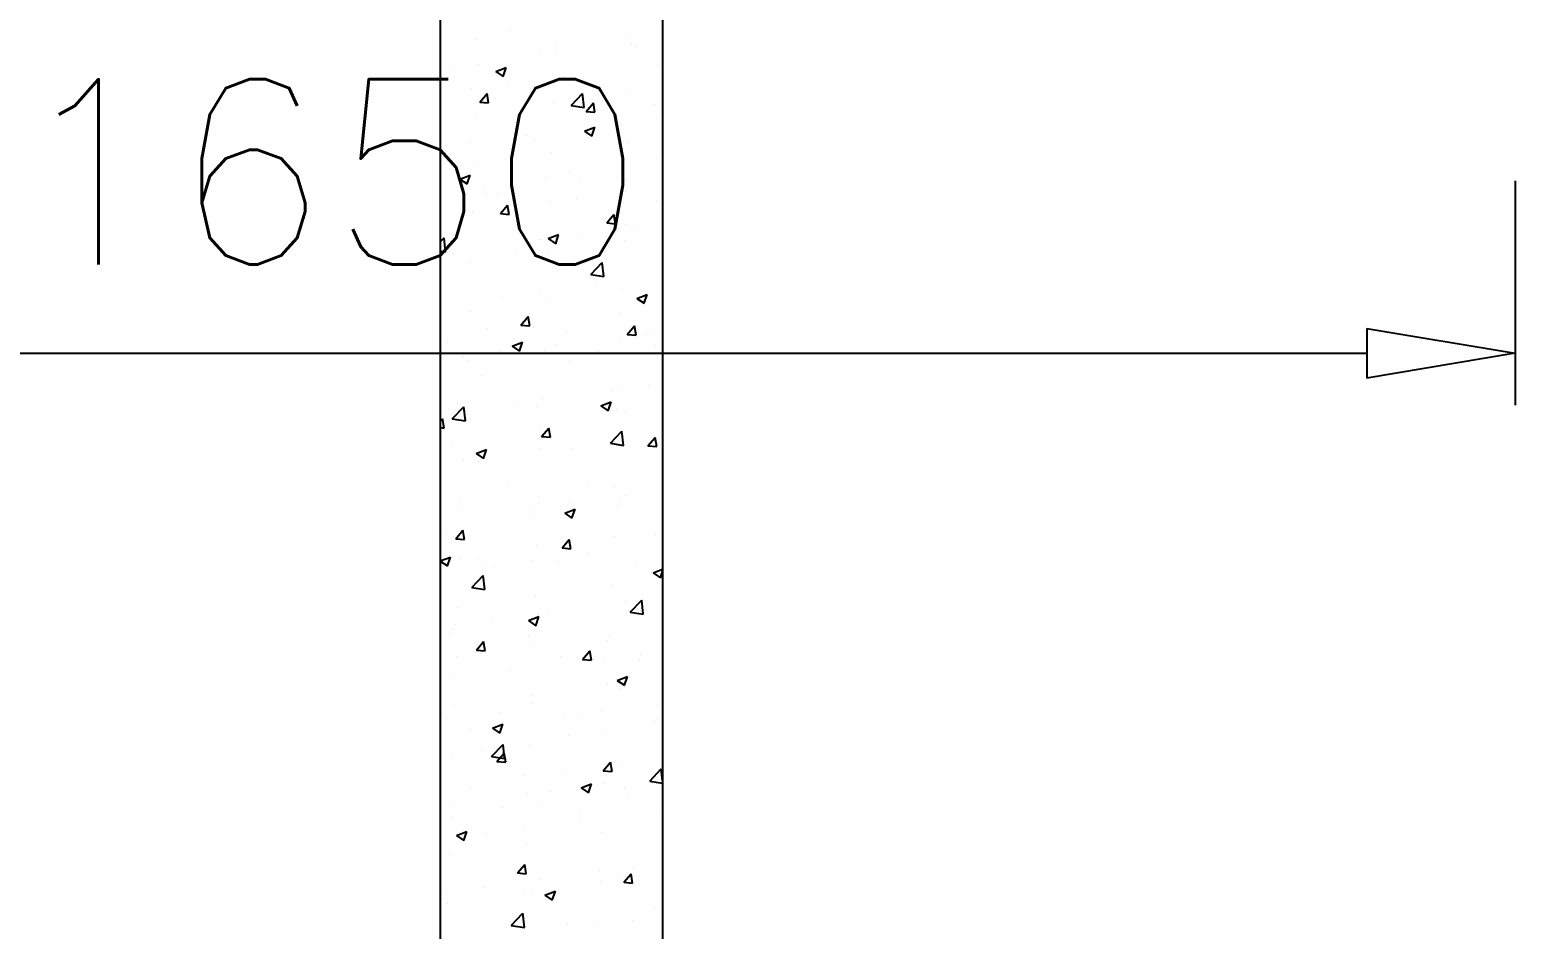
# Model space of a CAD drawing. Header units: millimetres. Extents: x 331487 to 517269, y 198509 to 399936.
# Drawn here: x 442452 to 443454, y 318036 to 318644 of the extents above; entities that cross this region are included whole.
import ezdxf

# ---------------------------------------------------------------- set-up
doc = ezdxf.new("R2010")
doc.units = ezdxf.units.MM
doc.header["$MEASUREMENT"] = 0
doc.layers.add('COLUMN', color=6, linetype='Continuous')
doc.layers.add('FOOTING', color=5, linetype='Continuous')
doc.styles.add('RO', font='romans.shx', dxfattribs={"height": 125})

# ---------------------------------------------------------------- blocks, each defined once
blk = doc.blocks.new('_ClosedBlank')
at = {"color": 0, "linetype": 'ByBlock', "lineweight": -2}
for p, q in [((-1, 0.167), (0, 0)), ((-1, 0.167), (-1, -0.167)), ((0, 0), (-1, -0.167))]:
    blk.add_line(p, q, dxfattribs=at)

msp = doc.modelspace()

# ---------------------------------------------------------------- linework, layer by layer
at = {"layer": 'COLUMN'}
for p, q in [((442729.3, 319248.5), (442729.3, 316888.7)), ((442879.3, 319248.5), (442879.3, 316888.7))]:
    msp.add_line(p, q, dxfattribs=at)
at = {"layer": 'COLUMN', "color": 2, "linetype": 'Continuous'}
for p, q in [((442776.7, 318642.9), (442776.7, 318642.9)), ((442855.1, 318638.5), (442855.1, 318638.5)), ((442754.1, 318637.1), (442754.1, 318637.1)), ((442796.8, 318628.5), (442796.8, 318628.5)), ((442807.5, 318634.8), (442807.5, 318634.8)), ((442858.1, 318634.3), (442858.1, 318634.3)), ((442860.9, 318632.5), (442860.9, 318632.5)), ((442738.4, 318618.5), (442738.4, 318618.5)), ((442754.8, 318619.8), (442754.8, 318619.8)), ((442806.8, 318627.3), (442806.8, 318627.3)), ((442876.4, 318620), (442876.4, 318620)), ((442766.9, 318615.3), (442773.9, 318617.9)), ((442766.9, 318615.3), (442771.8, 318611.9)), ((442771.8, 318611.9), (442773.9, 318617.9)), ((442813.3, 318611.7), (442813.3, 318611.7)), ((442750.3, 318603.5), (442750.3, 318603.5)), ((442756, 318594.6), (442760.9, 318600.4)), ((442762, 318594.1), (442760.9, 318600.4)), ((442775.4, 318606.7), (442775.4, 318606.7)), ((442817.6, 318592.3), (442825.4, 318600.4)), ((442826.5, 318590.9), (442825.4, 318600.4)), ((442856.9, 318601), (442856.9, 318601)), ((442756, 318594.6), (442762, 318594.1)), ((442766.5, 318597.4), (442766.5, 318597.4)), ((442805.6, 318594), (442805.6, 318594)), ((442817.6, 318592.3), (442826.5, 318590.9)), ((442819.9, 318595.2), (442819.9, 318595.2)), ((442827.8, 318588.4), (442832.6, 318594.1)), ((442827.8, 318588.4), (442833.7, 318587.8)), ((442833.7, 318587.8), (442832.6, 318594.1)), ((442873.3, 318592.9), (442873.3, 318592.9)), ((442753.6, 318586.5), (442753.6, 318586.5)), ((442850.1, 318580.6), (442850.1, 318580.6)), ((442850.9, 318578.8), (442850.9, 318578.8)), ((442875.1, 318583.9), (442875.1, 318583.9)), ((442786.9, 318572.3), (442786.9, 318572.3)), ((442792.6, 318568.8), (442792.6, 318568.8)), ((442826.6, 318575), (442833.6, 318577.7)), ((442826.6, 318575), (442831.5, 318571.6)), ((442831.5, 318571.6), (442833.6, 318577.7)), ((442734.3, 318558.8), (442734.3, 318558.8)), ((442749.1, 318567.3), (442749.1, 318567.3)), ((442804.3, 318560.7), (442804.3, 318560.7)), ((442855.7, 318567.7), (442855.7, 318567.7)), ((442752.4, 318553.2), (442752.4, 318553.2)), ((442874.9, 318556.9), (442874.9, 318556.9)), ((442742.5, 318542.7), (442749.5, 318545.4)), ((442742.5, 318542.7), (442747.5, 318539.4)), ((442747, 318546.3), (442747, 318546.3)), ((442747.5, 318539.4), (442749.5, 318545.4)), ((442800.4, 318544.1), (442800.4, 318544.1)), ((442816.6, 318546.9), (442816.6, 318546.9)), ((442823.8, 318541.2), (442823.8, 318541.2)), ((442848.8, 318544.5), (442848.8, 318544.5)), ((442853.8, 318541.8), (442853.8, 318541.8)), ((442758.3, 318536.8), (442758.3, 318536.8)), ((442760.6, 318532.9), (442760.6, 318532.9)), ((442768.1, 318532.9), (442768.1, 318532.9)), ((442821.5, 318530.6), (442821.5, 318530.6)), ((442854.5, 318534.4), (442854.5, 318534.4)), ((442874.9, 318528.4), (442874.9, 318528.4)), ((442751.2, 318519.9), (442751.2, 318519.9)), ((442769.9, 318519.4), (442774.7, 318525.2)), ((442769.9, 318519.4), (442775.9, 318518.9)), ((442775.9, 318518.9), (442774.7, 318525.2)), ((442803.1, 318527.4), (442803.1, 318527.4)), ((442841.6, 318513.1), (442846.5, 318518.9)), ((442847.6, 318512.6), (442846.5, 318518.9)), ((442841.6, 318513.1), (442847.6, 318512.6)), ((442854.8, 318511.9), (442854.8, 318511.9)), ((442860.4, 318510), (442860.4, 318510)), ((442729.3, 318500.3), (442731.9, 318503)), ((442733, 318493.5), (442731.9, 318503)), ((442796.5, 318501.8), (442796.5, 318501.8)), ((442797.5, 318501.7), (442797.5, 318501.7)), ((442802.2, 318502.5), (442809.2, 318505.2)), ((442802.2, 318502.5), (442807.2, 318499.1)), ((442807.2, 318499.1), (442809.2, 318505.2)), ((442822.5, 318505), (442822.5, 318505)), ((442853.3, 318501.1), (442853.3, 318501.1)), ((442729.3, 318494.1), (442733, 318493.5)), ((442734.3, 318493.4), (442734.3, 318493.4)), ((442738.1, 318491.8), (442738.1, 318491.8)), ((442780.5, 318493.2), (442780.5, 318493.2)), ((442801.9, 318494.1), (442801.9, 318494.1)), ((442833.9, 318491), (442833.9, 318491)), ((442750, 318486.6), (442750, 318486.6)), ((442830.8, 318478.3), (442838.6, 318486.5)), ((442830.9, 318478.3), (442839.7, 318477)), ((442839.7, 318477), (442838.6, 318486.5)), ((442834.1, 318470.6), (442834.1, 318470.6)), ((442771.2, 318462.3), (442771.2, 318462.3)), ((442796.2, 318465.6), (442796.2, 318465.6)), ((442800.7, 318460.8), (442800.7, 318460.8)), ((442852, 318467.8), (442852, 318467.8)), ((442861.9, 318462.2), (442868.9, 318464.9)), ((442861.9, 318462.2), (442866.9, 318458.9)), ((442866.9, 318458.9), (442868.9, 318464.9)), ((442748.8, 318453.3), (442748.8, 318453.3)), ((442783.8, 318444.2), (442788.6, 318449.9)), ((442789.8, 318443.7), (442788.6, 318449.9)), ((442850.6, 318452.2), (442850.6, 318452.2)), ((442761, 318442.1), (442761, 318442.1)), ((442783.8, 318444.2), (442789.8, 318443.7)), ((442792.3, 318442.2), (442792.3, 318442.2)), ((442814.4, 318439.9), (442814.4, 318439.9)), ((442855.5, 318437.9), (442860.3, 318443.7)), ((442855.5, 318437.9), (442861.5, 318437.4)), ((442861.5, 318437.4), (442860.3, 318443.7)), ((442870.9, 318439.4), (442870.9, 318439.4)), ((442734, 318432.2), (442734, 318432.2)), ((442777.9, 318430), (442784.9, 318432.7)), ((442777.9, 318430), (442782.9, 318426.6)), ((442782.1, 318428.7), (442782.1, 318428.7)), ((442782.9, 318426.6), (442784.9, 318432.7)), ((442807.8, 318431.1), (442807.8, 318431.1)), ((442850.8, 318434.6), (442850.8, 318434.6)), ((442867.8, 318437.6), (442867.8, 318437.6)), ((442874.6, 318430.2), (442874.6, 318430.2)), ((442744.9, 318422.8), (442744.9, 318422.8)), ((442747.5, 318420), (442747.5, 318420)), ((442769.9, 318426.1), (442769.9, 318426.1)), ((442799.5, 318427.5), (442799.5, 318427.5)), ((442816.3, 318420.2), (442816.3, 318420.2)), ((442835.5, 318426.4), (442835.5, 318426.4)), ((442758, 318410.2), (442758, 318410.2)), ((442844.6, 318400), (442844.6, 318400)), ((442849.6, 318401.3), (442849.6, 318401.3)), ((442869.7, 318403.3), (442869.7, 318403.3)), ((442737.4, 318380.9), (442745.2, 318389)), ((442741.1, 318391.3), (442741.1, 318391.3)), ((442746.3, 318379.5), (442745.2, 318389)), ((442781.5, 318391.7), (442781.5, 318391.7)), ((442794.5, 318389), (442794.5, 318389)), ((442798.3, 318394.2), (442798.3, 318394.2)), ((442837.6, 318389.7), (442844.6, 318392.4)), ((442837.6, 318389.7), (442842.6, 318386.4)), ((442842.6, 318386.4), (442844.6, 318392.4)), ((442729.3, 318379.3), (442730.8, 318381)), ((442731.9, 318374.7), (442730.8, 318381)), ((442737.4, 318380.9), (442746.3, 318379.5)), ((442743.6, 318386.7), (442743.6, 318386.7)), ((442746.3, 318386.7), (442746.3, 318386.7)), ((442847.9, 318386.8), (442847.9, 318386.8)), ((442854.5, 318385.2), (442854.5, 318385.2)), ((442729.3, 318375), (442731.9, 318374.7)), ((442796.2, 318375.2), (442796.2, 318375.2)), ((442797.7, 318369), (442802.5, 318374.7)), ((442797.7, 318369), (442803.6, 318368.5)), ((442803.6, 318368.4), (442802.5, 318374.7)), ((442844.1, 318364.4), (442851.9, 318372.5)), ((442848.4, 318368), (442848.4, 318368)), ((442853, 318363), (442851.9, 318372.5)), ((442869.4, 318362.7), (442874.2, 318368.4)), ((442875.4, 318362.2), (442874.2, 318368.4)), ((442737.8, 318365.2), (442737.8, 318365.2)), ((442753.6, 318357.5), (442760.6, 318360.1)), ((442758.5, 318354.1), (442760.6, 318360.1)), ((442797, 318360.9), (442797, 318360.9)), ((442818.3, 318360.6), (442818.3, 318360.6)), ((442843.4, 318363.9), (442843.4, 318363.9)), ((442844.1, 318364.4), (442853, 318363)), ((442869.4, 318362.7), (442875.4, 318362.2)), ((442745.1, 318353.4), (442745.1, 318353.4)), ((442753.6, 318357.5), (442758.5, 318354.1)), ((442755.2, 318352.2), (442755.2, 318352.2)), ((442775.1, 318337.9), (442775.1, 318337.9)), ((442828.4, 318335.7), (442828.4, 318335.7)), ((442847.2, 318334.7), (442847.2, 318334.7)), ((442854.9, 318329.4), (442854.9, 318329.4)), ((442742.8, 318326.8), (442742.8, 318326.8)), ((442743.9, 318320.2), (442743.9, 318320.2)), ((442792, 318321.1), (442792, 318321.1)), ((442795.8, 318327.7), (442795.8, 318327.7)), ((442796.1, 318324.5), (442796.1, 318324.5)), ((442813.3, 318317.2), (442820.3, 318319.9)), ((442817, 318324.4), (442817, 318324.4)), ((442818.2, 318313.8), (442820.3, 318319.9)), ((442849.5, 318322.2), (442849.5, 318322.2)), ((442850.4, 318325.6), (442850.4, 318325.6)), ((442792, 318315.6), (442792, 318315.6)), ((442813.3, 318317.2), (442818.2, 318313.8)), ((442733.7, 318305.5), (442733.7, 318305.5)), ((442739.8, 318300), (442744.6, 318305.8)), ((442739.8, 318300), (442745.8, 318299.5)), ((442745.8, 318299.5), (442744.6, 318305.8)), ((442811.5, 318293.8), (442816.4, 318299.5)), ((442817.5, 318293.2), (442816.4, 318299.5)), ((442846, 318301.4), (442846, 318301.4)), ((442874.3, 318303.6), (442874.3, 318303.6)), ((442729.3, 318285), (442736.2, 318287.6)), ((442734.2, 318281.6), (442736.2, 318287.6)), ((442794.6, 318294.4), (442794.6, 318294.4)), ((442811.5, 318293.8), (442817.5, 318293.2)), ((442816, 318293.6), (442816, 318293.6)), ((442828.6, 318290), (442828.6, 318290)), ((442729.3, 318284.9), (442734.2, 318281.6)), ((442742.7, 318286.9), (442742.7, 318286.9)), ((442755.2, 318287.1), (442755.2, 318287.1)), ((442757.7, 318283.6), (442757.7, 318283.6)), ((442765.7, 318281.7), (442765.7, 318281.7)), ((442790.7, 318285), (442790.7, 318285)), ((442808.5, 318284.8), (442808.5, 318284.8)), ((442861.9, 318282.6), (442861.9, 318282.6)), ((442872.9, 318276.9), (442879.3, 318279.4)), ((442877.9, 318273.6), (442879.3, 318277.8)), ((442750.6, 318267), (442758.4, 318275.1)), ((442759.5, 318265.6), (442758.4, 318275.1)), ((442844.7, 318268.1), (442844.7, 318268.1)), ((442872.9, 318276.9), (442877.9, 318273.6)), ((442750.6, 318267), (442759.5, 318265.6)), ((442793.4, 318261.1), (442793.4, 318261.1)), ((442854.2, 318258.6), (442854.2, 318258.6)), ((442857.4, 318250.4), (442865.2, 318258.5)), ((442866.3, 318249), (442865.2, 318258.5)), ((442865.5, 318258.8), (442865.5, 318258.8)), ((442741.5, 318253.6), (442741.5, 318253.6)), ((442795.9, 318248.6), (442795.9, 318248.6)), ((442802.3, 318250.5), (442802.3, 318250.5)), ((442857.4, 318250.4), (442866.3, 318249)), ((442737.5, 318238.6), (442737.5, 318238.6)), ((442739.4, 318242.2), (442739.4, 318242.2)), ((442764.4, 318245.5), (442764.4, 318245.5)), ((442788.9, 318244.7), (442795.9, 318247.4)), ((442788.9, 318244.7), (442793.9, 318241.3)), ((442793.9, 318241.3), (442795.9, 318247.4)), ((442735.7, 318236), (442735.7, 318236)), ((442753.7, 318224.8), (442758.5, 318230.6)), ((442759.7, 318224.3), (442758.5, 318230.6)), ((442789.1, 318233.7), (442789.1, 318233.7)), ((442792.2, 318227.8), (442792.2, 318227.8)), ((442842.4, 318231.5), (442842.4, 318231.5)), ((442843.5, 318234.8), (442843.5, 318234.8)), ((442740.2, 318220.3), (442740.2, 318220.3)), ((442753.7, 318224.8), (442759.7, 318224.3)), ((442756.8, 318222.6), (442756.8, 318222.6)), ((442810.2, 318220.3), (442810.2, 318220.3)), ((442825.4, 318218.5), (442830.2, 318224.3)), ((442825.4, 318218.5), (442831.4, 318218)), ((442831.4, 318218), (442830.2, 318224.3)), ((442839.2, 318219.4), (442839.2, 318219.4)), ((442863.5, 318218.1), (442863.5, 318218.1)), ((442864.2, 318222.7), (442864.2, 318222.7)), ((442776, 318211.1), (442776, 318211.1)), ((442738.1, 318206.1), (442738.1, 318206.1)), ((442842.3, 318201.5), (442842.3, 318201.5)), ((442848.6, 318204.4), (442855.6, 318207.1)), ((442848.6, 318204.4), (442853.6, 318201.1)), ((442850.1, 318198.9), (442850.1, 318198.9)), ((442853.6, 318201.1), (442855.6, 318207.1)), ((442791, 318194.5), (442791, 318194.5)), ((442791.7, 318188.9), (442791.7, 318188.9)), ((442875.8, 318188.2), (442875.8, 318188.2)), ((442733.4, 318178.9), (442733.4, 318178.9)), ((442739, 318187), (442739, 318187)), ((442769.2, 318182.9), (442769.2, 318182.9)), ((442812.8, 318179.9), (442812.8, 318179.9)), ((442822.6, 318180.7), (442822.6, 318180.7)), ((442837.9, 318183.2), (442837.9, 318183.2)), ((442875.9, 318178.4), (442875.9, 318178.4)), ((442749.7, 318171.6), (442749.7, 318171.6)), ((442764.6, 318172.2), (442771.6, 318174.9)), ((442764.6, 318172.2), (442769.6, 318168.8)), ((442769.6, 318168.8), (442771.6, 318174.8)), ((442841.1, 318168.2), (442841.1, 318168.2)), ((442874, 318177), (442874, 318177)), ((442763.9, 318153), (442771.7, 318161.1)), ((442772.8, 318151.6), (442771.7, 318161.1)), ((442789.8, 318161.2), (442789.8, 318161.2)), ((442815.7, 318167), (442815.7, 318167)), ((442737.8, 318153.7), (442737.8, 318153.7)), ((442757.4, 318157), (442757.4, 318157)), ((442763.9, 318153), (442772.8, 318151.6)), ((442767.6, 318149.6), (442772.4, 318155.3)), ((442767.6, 318149.6), (442773.5, 318149.1)), ((442773.5, 318149.1), (442772.4, 318155.3)), ((442839.3, 318143.3), (442844.1, 318149.1)), ((442845.3, 318142.8), (442844.1, 318149.1)), ((442849.4, 318148.8), (442849.4, 318148.8)), ((442786.5, 318140.5), (442786.5, 318140.5)), ((442811.6, 318143.8), (442811.6, 318143.8)), ((442839.3, 318143.3), (442845.3, 318142.8)), ((442870.6, 318136.4), (442878.4, 318144.6)), ((442879.3, 318136.6), (442878.4, 318144.6)), ((442749.7, 318131.8), (442749.7, 318131.8)), ((442788.5, 318127.9), (442788.5, 318127.9)), ((442803.1, 318129.6), (442803.1, 318129.6)), ((442824.3, 318131.9), (442831.3, 318134.6)), ((442824.3, 318131.9), (442829.3, 318128.5)), ((442829.3, 318128.5), (442831.3, 318134.6)), ((442839.9, 318135), (442839.9, 318135)), ((442853.9, 318132), (442853.9, 318132)), ((442870.6, 318136.4), (442879.3, 318135.1)), ((442736.6, 318120.4), (442736.6, 318120.4)), ((442770.8, 318118.4), (442770.8, 318118.4)), ((442795.6, 318122), (442795.6, 318122)), ((442856.5, 318127.3), (442856.5, 318127.3)), ((442737.3, 318111.9), (442737.3, 318111.9)), ((442823.1, 318109.3), (442823.1, 318109.3)), ((442824.2, 318116.1), (442824.2, 318116.1)), ((442877.5, 318113.9), (442877.5, 318113.9)), ((442740.3, 318099.6), (442747.3, 318102.3)), ((442740.3, 318099.6), (442745.2, 318096.3)), ((442745.2, 318096.3), (442747.3, 318102.3)), ((442760.2, 318101.1), (442760.2, 318101.1)), ((442785.3, 318104.4), (442785.3, 318104.4)), ((442838.7, 318101.7), (442838.7, 318101.7)), ((442787.3, 318094.6), (442787.3, 318094.6)), ((442729.8, 318081), (442729.8, 318081)), ((442735.4, 318087.1), (442735.4, 318087.1)), ((442781.4, 318074.4), (442786.3, 318080.1)), ((442783.2, 318078.7), (442783.2, 318078.7)), ((442787.4, 318073.8), (442786.3, 318080.1)), ((442860, 318078.2), (442860, 318078.2)), ((442781.4, 318074.4), (442787.4, 318073.9)), ((442796.8, 318069.9), (442796.8, 318069.9)), ((442836.6, 318076.5), (442836.6, 318076.5)), ((442837.4, 318068.4), (442837.4, 318068.4)), ((442849.8, 318072.3), (442849.8, 318072.3)), ((442853.2, 318068.1), (442858, 318073.8)), ((442853.2, 318068.1), (442859.1, 318067.6)), ((442859.1, 318067.6), (442858, 318073.8)), ((442733.9, 318061.6), (442733.9, 318061.6)), ((442759, 318064.9), (442759, 318064.9)), ((442786.1, 318061.3), (442786.1, 318061.3)), ((442791.4, 318062.3), (442791.4, 318062.3)), ((442800, 318059.4), (442807, 318062.1)), ((442800, 318059.4), (442804.9, 318056)), ((442804.9, 318056), (442807, 318062.1)), ((442733.1, 318052.3), (442733.1, 318052.3)), ((442734.2, 318053.8), (442734.2, 318053.8)), ((442873.7, 318050.3), (442873.7, 318050.3)), ((442777.2, 318039), (442784.9, 318047.1)), ((442777.2, 318039), (442786.1, 318037.7)), ((442786.1, 318037.7), (442785, 318047.2)), ((442815.4, 318040.3), (442815.4, 318040.3)), ((442833.7, 318038.8), (442833.7, 318038.8)), ((442858.7, 318042.1), (442858.7, 318042.1))]:
    msp.add_line(p, q, dxfattribs=at)
at = {"layer": 'FOOTING', "color": 4}
for p, q in [((443454.3, 318541.6), (443454.3, 318390.1)), ((441954.3, 318425.1), (443354.3, 318425.1))]:
    msp.add_line(p, q, dxfattribs=at)

# ---------------------------------------------------------------- block references
at = {"layer": 'FOOTING', "color": 4, "xscale": 100, "yscale": 100, "zscale": 100}
msp.add_blockref('_ClosedBlank', (443454.3, 318425.1), dxfattribs=at)

# ---------------------------------------------------------------- texts
at = {"layer": 'FOOTING', "color": 3, "insert": (442654.3, 318547.6), "char_height": 125, "attachment_point": 5, "style": 'RO'}
msp.add_mtext('1650', dxfattribs=at)

doc.saveas('drawing.dxf')
